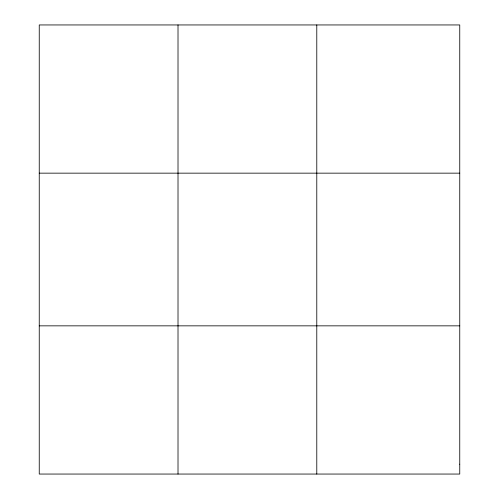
<?xml version="1.0" encoding="UTF-8"?>
<svg xmlns="http://www.w3.org/2000/svg" width="499" height="499" viewBox="0 0 499 499"><rect width="100%" height="100%" fill="white"/><g stroke="black" fill="none" stroke-linecap="round" stroke-linejoin="round"><path stroke-width="0.75" d="M316.784 474.05L316.784 24.95M39.246 173.153L459.754 173.153M39.246 325.847L459.754 325.847M178.012 24.95L178.012 474.05M459.754 464.17L459.754 474.05L39.246 474.05L39.246 24.95L459.754 24.95L459.754 464.17"/></g></svg>
